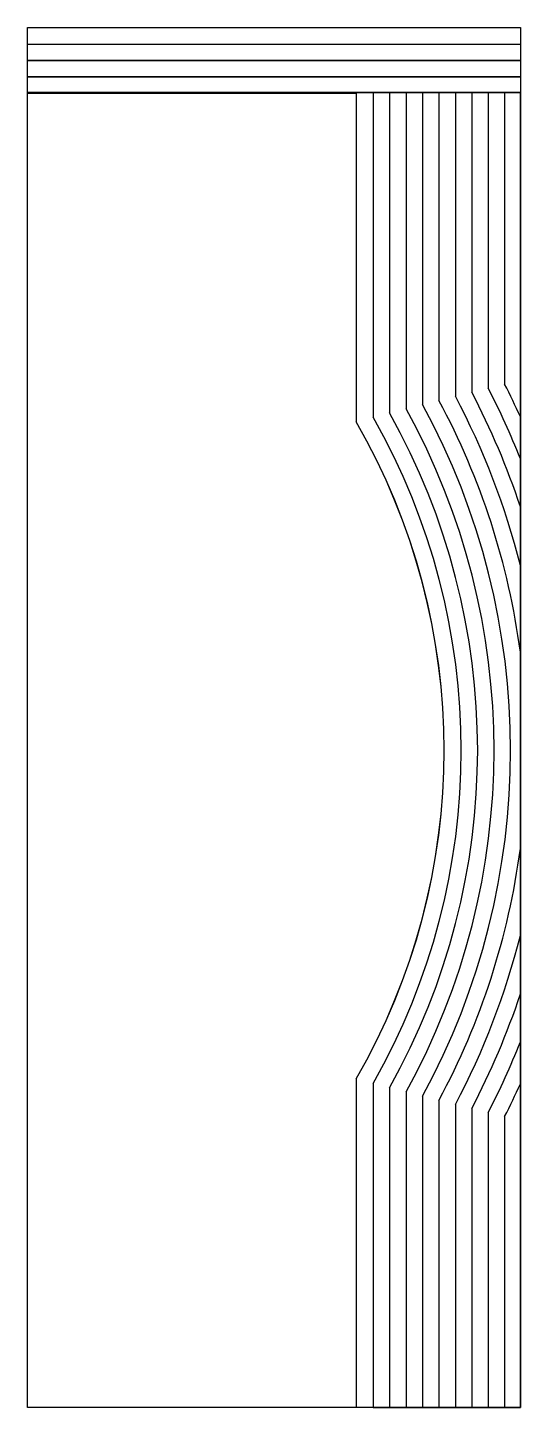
# Model space of a CAD drawing. Header units: metres. Extents: x 0 to 19.1, y -50.8 to 2.5.
import ezdxf

# ---------------------------------------------------------------- set-up
doc = ezdxf.new("R2010")
doc.units = ezdxf.units.M
for name, color, linetype in [('PROFILE', 7, 'Continuous'), ('STOCK', 8, 'Continuous'), ('TOOLPATH_FACE', 14, 'Continuous'), ('TOOLPATH_FINISH', 5, 'Continuous'), ('TOOLPATH_RAPID', 1, 'Continuous'), ('TOOLPATH_ROUGH', 3, 'Continuous')]:
    doc.layers.add(name, color=color, linetype=linetype)

msp = doc.modelspace()

# ---------------------------------------------------------------- linework, layer by layer
at = {"layer": 'PROFILE'}
for p, q in [((0, 0), (12.7, 0)), ((12.7, 0), (12.7, -12.7)), ((12.7, -38.1), (12.7, -50.8))]:
    msp.add_line(p, q, dxfattribs=at)
msp.add_arc((-9.296, -25.4), 25.4, -30.0007, 30.0007, dxfattribs=at)
at = {"layer": 'STOCK'}
for p, q in [((0, 2.54), (19.05, 2.54)), ((0, -50.8), (0, 2.54)), ((19.05, 2.54), (19.05, -50.8)), ((19.05, -50.8), (0, -50.8))]:
    msp.add_line(p, q, dxfattribs=at)
at = {"layer": 'TOOLPATH_FACE'}
for p, q in [((0.635, 1.27), (0, 1.27)), ((0.318, 0.635), (0, 0.635)), ((0.013, 0.025), (0, 0.025))]:
    msp.add_line(p, q, dxfattribs=at)
at = {"layer": 'TOOLPATH_FINISH'}
for p, q in [((0, 0.025), (0, 0)), ((0, 0), (12.7, 0)), ((12.7, 0), (12.7, -12.7)), ((12.7, -38.1), (12.7, -50.8))]:
    msp.add_line(p, q, dxfattribs=at)
msp.add_arc((-9.297, -25.4), 25.4, -30, 30, dxfattribs=at)
at = {"layer": 'TOOLPATH_RAPID'}
for p, q in [((0, 1.905), (19.05, 1.905)), ((19.05, 1.905), (19.05, 1.27)), ((0, 1.27), (19.05, 1.27)), ((19.05, 1.27), (0.635, 1.27)), ((19.05, 1.27), (19.05, 0.635)), ((0, 0.635), (19.05, 0.635)), ((19.05, 0.635), (0.318, 0.635)), ((19.05, 0.635), (19.05, 0.025)), ((0, 0.025), (19.05, 0.025)), ((19.05, 0.025), (0, 0.025)), ((19.05, 0.025), (0.013, 0.025)), ((19.05, 0.025), (13.36, 0.025)), ((19.05, 0.025), (13.995, 0.025)), ((19.05, 0.025), (14.63, 0.025)), ((19.05, 0.025), (15.265, 0.025)), ((19.05, 0.025), (15.9, 0.025)), ((19.05, 0.025), (16.535, 0.025)), ((19.05, 0.025), (17.17, 0.025)), ((19.05, 0.025), (17.805, 0.025)), ((19.05, 0.025), (18.44, 0.025)), ((19.05, -50.8), (19.05, 0.025)), ((19.05, -50.8), (19.05, 0.025)), ((19.05, -50.8), (19.05, 0.025)), ((19.05, -50.8), (19.05, 0.025)), ((19.05, -50.8), (19.05, 0.025)), ((19.05, -50.8), (19.05, 0.025)), ((19.05, -50.8), (19.05, 0.025)), ((19.05, -50.8), (19.05, 0.025)), ((19.05, -50.8), (19.05, 0.025)), ((13.36, -50.8), (19.05, -50.8)), ((13.995, -50.8), (19.05, -50.8)), ((14.63, -50.8), (19.05, -50.8)), ((15.265, -50.8), (19.05, -50.8)), ((15.9, -50.8), (19.05, -50.8)), ((16.535, -50.8), (19.05, -50.8)), ((17.17, -50.8), (19.05, -50.8)), ((17.805, -50.8), (19.05, -50.8)), ((18.44, -50.8), (19.05, -50.8))]:
    msp.add_line(p, q, dxfattribs=at)
at = {"layer": 'TOOLPATH_ROUGH'}
for p, q in [((13.36, 0.025), (13.36, -12.524)), ((13.995, 0.025), (13.995, -12.358)), ((14.63, 0.025), (14.63, -12.193)), ((15.265, 0.025), (15.265, -12.03)), ((15.9, 0.025), (15.9, -11.87)), ((16.535, 0.025), (16.535, -11.711)), ((17.17, 0.025), (17.17, -11.554)), ((17.805, 0.025), (17.805, -11.399)), ((18.44, 0.025), (18.44, -11.245)), ((19.05, -12.509), (19.05, -38.291)), ((19.05, -14.129), (19.05, -36.671)), ((19.05, -15.983), (19.05, -34.817)), ((19.05, -18.248), (19.05, -32.552)), ((19.05, -21.602), (19.05, -29.198)), ((13.36, -38.276), (13.36, -50.8)), ((13.995, -38.442), (13.995, -50.8)), ((14.63, -38.607), (14.63, -50.8)), ((15.265, -38.77), (15.265, -50.8)), ((15.9, -38.93), (15.9, -50.8)), ((16.535, -39.089), (16.535, -50.8)), ((17.17, -39.246), (17.17, -50.8)), ((17.805, -39.401), (17.805, -50.8)), ((18.44, -39.555), (18.44, -50.8))]:
    msp.add_line(p, q, dxfattribs=at)
for radius, start, end in [(29.235, 14.1606, 27.9201), (29.87, 18.3773, 27.6158), (30.505, 21.6823, 27.3212), (31.14, 24.4534, 27.0359), (27.33, -28.8972, 28.8972), (27.965, -28.5602, 28.5602), (28.6, 7.632, 28.2347), (26.06, -29.6086, 29.6086), (26.695, -29.2464, 29.2464), (28.6, -28.2347, -7.632), (29.235, -27.9201, -14.1606), (29.87, -27.6158, -18.3773), (30.505, -27.3212, -21.6823), (31.14, -27.0359, -24.4534)]:
    msp.add_arc((-9.297, -25.4), radius, start, end, dxfattribs=at)

doc.saveas('drawing.dxf')
